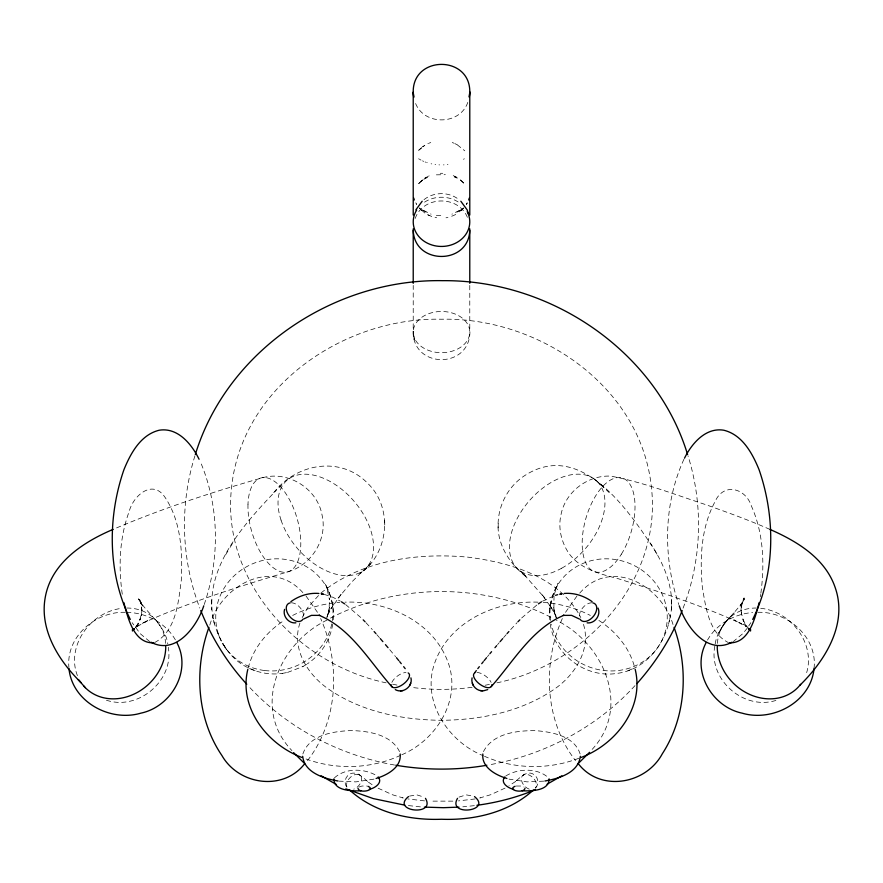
<?xml version="1.0" encoding="UTF-8"?>
<svg xmlns="http://www.w3.org/2000/svg" width="883" height="883" viewBox="0 0 883 883"><rect width="100%" height="100%" fill="white"/><g stroke="black" fill="none" stroke-linecap="round" stroke-linejoin="round"><path stroke-width="0.66" stroke-dasharray="4.42 3.31" d="M523.089 573.718L520.23 570.981L527.118 577.548C509.579 564.138 495.981 543.52 498.266 520.617C499.557 503.2 508.84 486.522 523.244 476.566C578.586 438.851 626.389 507.107 652.912 547.394M498.178 527.891L498.266 520.617M669.755 618.928C676.301 592.14 664.767 565.076 650.285 543.023M671.301 609.976L671.444 605.285M671.433 604.546L671.588 599.91M814.049 668.354C817.647 637.195 787.592 611.157 757.724 612.316M333.211 619.767C334.569 607.107 330.772 594.546 324.999 583.409L329.701 593.983L326.39 586.257L329.502 599.855L329.425 598.354L329.116 609.182L329.392 607.361L327.019 616.963M213.244 618.928C203.531 567.603 244.161 524.116 276.721 489.833M273.741 492.692C296.545 463.067 340.993 455.518 367.968 483.586C393.432 508.178 388.796 553.663 359.911 573.718L362.77 570.981L351.5 582.272L338.123 598.122L341.103 594.336L330.882 608.928L333.509 604.557L327.063 616.036L329.238 611.179L326.688 618.023M714.844 645.992C708.023 679.612 744.082 711.113 776.565 700.219M554.005 595.915L553.884 609.182L553.608 607.361L556.312 618.023L553.707 609.7L554.656 612.736M760.859 593.233C764.744 564.16 763.574 533.277 751.455 506.158C745.804 488.211 723.74 481.997 715.131 501.478C701.025 527.46 699.689 558.398 702.349 587.261C705.705 606.742 708.607 632.647 728.287 642.526M332.692 624.226C330.231 640.175 320.86 654.91 307.394 663.828M715.208 643.862C717.912 624.91 735.539 614.303 744.645 598.829L740.153 606.202L744.115 597.912L741.29 605.815L742.261 602.096L740.992 610.473L741.279 606.764L741.709 615.815L741.245 612.394L743.629 621.566L742.305 618.067L746.654 626.72L744.524 623.409L747.128 626.621M760.274 596.776L760.693 594.425M550.308 624.226C554.458 655.307 586.478 678.574 617.338 673.354C644.469 669.877 664.115 645.959 669.446 620.23M554.182 594.601L558.001 583.409C552.239 594.557 548.409 607.096 549.789 619.767M668.586 623.95L670.616 615.219M299.933 623.056C290.993 649.204 308.399 675.804 329.723 689.877C362.383 711.974 402.593 719.954 441.5 720.296C480.407 719.954 520.617 711.974 553.277 689.877C574.601 675.804 592.007 649.204 583.067 623.056M302.869 753.972C309.315 734.7 333.851 731.157 351.522 730.572C368.818 731.124 391.014 734.424 399.546 751.61M194.944 455.816C179.448 505.231 181.225 559.756 199.812 608.078M248.2 668.056C253.079 648.111 267.141 631.433 284.127 620.429M328.344 612.736L329.293 609.7L327.67 614.866M204.205 604.535C219.933 558.619 219.503 506.202 200.198 461.401M683.078 608.166C701.808 559.91 703.585 505.286 688.034 455.915M302.185 617.581L307.637 607.736L319.149 594.811M209.812 625.109C220.993 585.904 271.655 556.731 303.255 593.089M483.454 751.61C492.935 733.188 517.25 730.418 535.871 730.683C552.217 731.963 574.502 736.08 580.131 753.972M562.328 618.541C542.228 663.541 544.634 721.025 575.539 760.638M467.791 102.406C459.778 125.706 423.222 125.706 415.209 102.406M415.209 218.443C423.222 195.143 459.778 195.143 467.791 218.443M683.928 459.27C663.276 504.359 662.934 557.913 678.795 604.535M466.621 203.94L467.239 202.825L466.279 204.403L467.239 202.825M565.528 612.305L576.919 596.091M225.618 554.833L228.3 550.374M230.088 547.394L232.715 543.023M707.482 640.12C716.577 624.005 734.402 613.939 752.636 612.526M725.318 622.283L718.122 633.862L725.318 622.283L734.148 612.802M748.718 625.948L750.848 622.681M592.162 749.391C631.753 706.466 603.343 643.288 556.478 620.319M334.425 777.879C345.474 767.625 364.845 768.298 377.207 775.991M535.639 787.901C539.06 784.214 538.42 777.791 534.336 774.844C527.041 769.259 519.833 778.055 514.59 782.206L515.473 781.565L508.961 785.837M135.872 626.621L138.476 623.409L136.346 626.72L140.695 618.067L139.371 621.566L141.755 612.394L141.291 615.815L141.722 606.764L142.008 610.473L140.739 602.096L141.71 605.815L138.885 597.912L142.847 606.202L138.355 598.829C147.527 614.27 165.077 624.899 167.792 643.862M747.294 628.133L742.769 633.674L733.309 641.566M307.461 760.638C338.366 721.025 340.772 663.541 320.672 618.541M487.394 656.698L489.05 654.7M497.526 644.656L499.259 642.636M503.575 637.614L506.213 634.601M463.454 208.333L461.5 210.353L463.696 207.836L457.582 213.41M461.5 210.342L463.696 207.836M421.5 180.794L418.652 183.697L422.56 179.911M510.683 629.546L517.074 622.67M422.56 180.132L419.094 183.2L420.496 181.721M634.987 685.638C596.665 727.449 543.961 755.395 488.167 765.009M419.094 149.878L418.652 150.331L424.833 145.353M579.745 593.089C611.345 556.731 662.007 585.904 673.188 625.109M279.05 487.637L281.909 484.899M521.676 617.979L537.35 604.568M419.546 149.459L421.5 147.715M135.574 627.438L139.503 624.104L135.353 627.449M320.993 593.001C361.566 560.098 417.052 552.537 467.692 557.129C510.164 562.449 559.712 576.776 580.815 617.581M505.782 775.98C518.144 768.298 537.526 767.625 548.586 777.879M423.983 199.668C433.873 191.655 449.127 191.655 459.017 199.668M423.674 146.103L422.56 146.876L424.248 145.717M287.549 672.438L303.046 666.488M464.348 158.763L463.454 159.293M456.975 212.196L461.5 209.381L451.908 214.183M302.836 666.632L307.77 663.597M423.674 179.381L428.509 176.898L427.251 177.428M459.028 797.106L466.169 794.877L473.542 796.102M137.13 626.544L149.028 619.921L141.302 623.795C188.344 602.349 237.88 586.875 287.306 571.996C311.269 565.517 327.792 539.403 322.052 515.021C317.416 488.906 288.818 470.738 263.2 477.56C212.295 492.074 161.777 508.597 113.057 529.403M327.052 620.065C279.227 643.012 250.794 707.78 291.909 750.583M542.637 601.157L554.436 595.617M455.749 214.503L450.595 216.732M505.054 788.111L490.529 794.766L479.833 797.967L480.451 797.824M330.43 618.1C398.343 582.802 484.116 582.703 552.085 617.868M427.88 176.445L424.833 178.211L429.149 175.849M358.995 787.018L362.008 786.025L366.743 786.025M427.88 143.708L428.509 143.421M292.67 615.44C307.262 607.934 323.366 603.619 339.712 602.361M400.705 755.263C370.694 769.303 334.9 770.175 304.061 758.232M401.831 754.744C436.577 739.998 462.162 699.137 447.813 661.665C432.703 620.97 386.235 600.418 344.988 602.173M627.868 670.738L632.956 668.641M429.149 143.145L430.761 142.527M409.458 796.102L416.831 794.877L423.972 797.106M578.939 758.232C548.862 769.899 514.116 769.292 484.557 756.323M154.713 642.526C176.324 631.003 178.41 601.809 181.324 580.076C182.66 552.085 181.125 521.555 165.154 497.526C152.759 478.376 133.156 495.727 129.172 511.5C119.382 537.846 118.344 566.82 122.307 594.425M373.951 779.126L355.904 781.885L339.215 781.146M447.957 217.439L445.992 217.814M485.098 685.274L490.341 684.193M496.886 682.835C585.109 664.502 662.062 581.047 651.455 487.703C641.257 386.324 538.785 317.052 441.5 319.227C344.215 317.052 241.743 386.324 231.545 487.703C220.938 581.047 297.891 664.502 386.114 682.835M255.132 670.738L248.774 668.122C259.249 673.089 271.125 675.087 282.615 673.332M282.107 673.431L287.869 672.371M475.109 798.949L458.443 800.892M447.957 164.481L447.306 164.569M436.357 174.845L445.341 174.679M543.785 781.146L527.096 781.885L509.049 779.126M472.096 687.283C451.831 690.065 431.169 690.065 410.904 687.283M516.257 786.025L520.992 786.025L524.005 787.018M474.326 805.66L462.824 806.819M443.398 164.889L444.039 164.856M125.276 612.316C95.839 611.224 66.037 636.444 68.896 667.195M452.858 801.135L430.142 801.135M440.242 173.289L442.758 173.289M538.012 602.173C496.765 600.418 450.297 620.97 435.187 661.665C420.496 700.076 447.604 741.588 483.431 755.793M126.545 612.361C146.103 612.581 165.772 622.879 175.518 640.12M438.961 164.856L439.602 164.889M436.357 215.32L441.5 215.684M424.557 800.892L407.891 798.949M420.463 806.874L407.383 805.473M543.288 602.361C559.634 603.619 575.738 607.934 590.33 615.44M435.694 164.569L435.043 164.481M436.677 217.759L435.043 217.439M394.569 765.031C339.127 755.252 286.644 727.658 248.476 686.091M106.435 700.219C138.388 710.914 174.172 680.539 168.3 647.316M392.659 684.193L397.902 685.274M431.743 163.907L431.092 163.763M402.549 797.824L403.167 797.967L392.471 794.766L377.946 788.111M324.193 594.369L332.869 597.272L340.363 601.157M427.251 162.715L426.632 162.505M452.239 142.527L453.851 143.145M431.743 216.512L427.251 214.503M425.727 162.185L425.12 161.964M426.025 212.185L421.5 209.381L431.092 214.172M453.211 175.574L458.167 178.211L455.749 176.788M769.943 529.403C748.85 520.076 727.128 512.261 705.407 504.535C674.115 494.303 643.089 482.206 610.705 476.114C587.581 475.065 565.12 492.052 560.937 515.021C558.144 527.283 560.97 540.385 567.416 551.047C578.133 568.608 599.248 573.762 617.758 578.553C659.656 591.853 701.709 605.385 741.698 623.795L733.972 619.921L745.87 626.544M429.789 215.739L427.88 214.845M422.56 160.872L423.674 161.368M454.8 143.565L456.975 144.657M247.56 667.482C227.483 657.78 216.589 636.202 212.384 615.219M420.992 160.099L420.01 159.569M457.273 144.823L464.767 150.794M419.546 159.304L418.652 158.763M372.096 784.667L367.527 781.565L368.41 782.206C363.211 777.504 354.723 768.696 347.725 775.671C344.635 778.663 344.26 783.961 346.931 787.349M598.873 620.429C615.859 631.433 629.921 648.111 634.8 668.056M424.833 213.024L419.546 208.333M149.691 641.566L140.231 633.674L132.152 622.681M460.44 180.132L464.348 183.686M345.65 604.568L361.324 617.979M359.348 774.821L358.443 774.115L360.551 775.749M749.722 629.115L743.497 624.104L747.426 627.438M460.44 179.867L463.906 183.2M603.95 487.637L595.418 479.811L603.95 487.637L601.091 484.899M606.279 489.833L609.259 492.692M524.127 574.69L544.877 598.122L541.897 594.336L552.118 608.928L549.491 604.557L555.937 616.036L553.762 611.179L555.33 614.866M365.926 622.67L372.317 629.546M419.668 208.222L421.5 210.275M419.304 207.836L421.5 210.342M376.787 634.601L379.425 637.614M306.081 596.091L317.472 612.305M389.756 649.7L395.606 656.698M416.379 203.918L416.721 204.403L415.761 202.836M654.7 550.374L657.382 554.833M217.218 631.809L220.993 640.252M213.554 620.23L214.414 623.95M211.412 599.91L211.699 609.976M384.69 520.628L384.789 527.891M469.778 285.419L469.778 328.079C473.52 370.143 409.48 370.143 413.222 328.079L413.222 285.419M424.557 202.141A28.278 24.614 0 0 1 458.443 202.141M550.573 620.44A59.128 55.541 22.1 0 1 629.104 563.255A59.128 55.541 22.1 0 1 647.007 658.817A59.128 55.541 22.1 0 1 551.312 624.402M717.371 643.365A48.852 41.92 44.2 0 1 756.367 608.034M760.693 608.277A48.852 41.92 44.2 0 1 805.594 675.594M126.633 608.034A48.852 41.92 -44.2 0 1 165.629 643.365M77.406 675.594A48.852 41.92 -44.2 0 1 122.307 608.277M476.986 672.482A10.795 4.989 36.9 0 1 491.125 682.371M579.336 616.025A10.795 6.843 -49.9 0 1 591.709 602.769M391.875 682.371A10.795 4.989 -36.9 0 1 406.014 672.482M291.291 602.769A10.795 6.843 49.9 0 1 303.664 616.025M346.887 787.029A8.996 5.927 -46.2 0 1 352.67 775.627A8.996 5.927 -46.2 0 1 361.622 778.475A8.996 5.927 -46.2 0 1 353.73 789.192M529.27 789.192A8.996 5.927 46.2 0 1 521.434 777.989A8.996 5.927 46.2 0 1 531.378 776.312A8.996 5.927 46.2 0 1 535.462 788.144M550.551 604.623L549.789 608.84L551.279 600.716L550.551 604.623M415.209 154.812L415.209 154.812M370.253 563.873L364.039 569.999L370.253 563.873M523.652 774.821L522.449 775.749L524.557 774.115L523.652 774.821M426.942 144.172L426.942 144.172M455.749 177.428L454.491 176.887L458.167 178.653L455.749 177.439M467.791 154.812L467.791 154.812M224.999 647.129L222.869 643.762L226.622 649.711L224.999 647.129M414.315 339.789L413.244 331.335L414.315 339.789M427.361 349.933A28.278 20.607 0 0 0 469.778 332.085A28.278 20.607 0 0 0 427.361 314.238A28.278 20.607 0 0 0 427.361 349.933M561.72 568.199A59.128 36.854 -48.9 0 0 596.124 480.396A59.128 36.854 -48.9 0 0 513.729 526.113A59.128 36.854 -48.9 0 0 561.72 568.199M281.037 520.087A59.128 36.854 48.9 0 0 362.67 571.025A59.128 36.854 48.9 0 0 333.719 483.597A59.128 36.854 48.9 0 0 281.037 520.087M264.668 670.528A59.128 55.541 -22.1 0 0 329.326 593.023A59.128 55.541 -22.1 0 0 229.172 581.102A59.128 55.541 -22.1 0 0 264.668 670.528M621.378 554.193A48.852 23.62 -73.9 0 0 622.272 478.012A48.852 23.62 -73.9 0 0 582.173 542.515A48.852 23.62 -73.9 0 0 621.378 554.193M247.991 504.204A48.852 23.62 73.9 0 0 286.412 572.162A48.852 23.62 73.9 0 0 288.774 498.343A48.852 23.62 73.9 0 0 247.991 504.204"/><path stroke-width="1.32" d="M472.074 677.879C470.76 683.663 475.021 689.954 480.926 690.683M482.835 753.972C481.356 767.426 495.937 775.208 506.897 778.464M580.33 756.29C578.442 772.813 558.862 778.596 544.921 781.002M469.778 228.852C470.275 265.64 412.725 265.64 413.222 228.852M357.968 788.188C358.807 794.005 376.909 790.053 367.891 786.267M814.049 668.354C811.047 701.764 772.912 722.294 742.161 713.166C711.93 706.919 690.804 670.87 706.234 642.449M247.825 669.325C238.421 707.592 267.108 744.391 301.721 757.382M284.58 609.391C282.45 616.224 288.807 623.773 295.904 622.835M395.275 689.612C402.869 694.082 413.112 686.444 410.926 677.879M759.148 602.592C755.131 617.846 749.226 643.597 729.237 642.857M333.917 778.839C333.653 790.98 351.964 791.113 360.871 790.815M468.685 199.966L469.303 198.013M195.32 454.513C227.306 349.878 334.525 278.697 442.538 280.673C549.833 279.58 656.058 350.595 687.614 454.624M208.94 627.349C193.962 668.873 196.699 718.508 221.92 755.539C238.763 784.998 283.057 791.565 304.679 763.762M682.173 610.528C671.731 637.438 656.047 662.184 636.853 683.685M203.763 605.815C196.975 626.665 175.695 655.528 150.894 642.162M409.712 685.484L410.054 684.7M410.242 684.27L410.683 683.276M684.491 458.2C691.731 443.575 705.627 427.206 723.773 430.22C742.316 434.701 752.415 453.376 759.071 469.701C775.66 517.703 775.44 573.475 752.691 619.447M415.849 209.867L422.173 201.236M474.933 672.416L476.323 670.572M491.279 686.566C513.553 661.466 531.875 628.508 564.049 615.23L563.255 615.385L571.588 615.363L579.182 618.917M504.822 776.919C499.723 782.791 508.442 788.398 513.674 789.314M477.791 668.652L479.348 666.665M481.721 663.674L483.31 661.687M134.139 628.773L132.406 630.915L133.984 629.182M484.127 660.694L486.566 657.703M489.877 653.707L491.566 651.698M494.955 647.68L496.665 645.672M500.12 641.632L502.714 638.619M457.526 798.342C446.864 816.654 492.714 811.433 474.502 796.576M589.59 752.327L577.515 764.214M507.085 633.586L508.884 631.566M799.899 685.241C825.031 660.771 847.768 624.314 835.362 588.089C825.583 558.42 797.007 541.246 769.943 529.403M517.968 621.731L519.822 619.855M533.354 790.075C508.597 812.537 474.204 820.473 441.5 819.258C408.796 820.473 374.403 812.537 349.646 790.075M132.24 629.943L134.194 628.586M538.398 603.873L541.533 601.798M290.86 601.654C298.929 595.837 308.951 592.592 318.929 593.464M303.818 618.917L311.412 615.363L319.745 615.385L318.951 615.23C351.235 628.575 369.591 661.676 391.964 686.842M561.809 775.837L547.074 784.214M408.498 796.576C390.286 811.433 436.136 816.654 425.474 798.342M732.106 642.162C707.305 655.528 686.025 626.665 679.237 605.815M113.057 529.403C83.179 542.063 51.369 562.868 45.265 597.261C39.316 629.601 58.388 660.23 80.474 682.029M581.279 757.382C615.893 744.391 644.579 707.592 635.175 669.325M535.264 789.722C516.621 797.504 496.908 802.614 476.908 805.296M487.725 689.612L483.409 690.826L480.076 690.572M369.315 789.314C374.547 788.387 383.266 782.791 378.167 776.919M515.109 786.267C506.091 790.053 524.193 794.005 525.032 788.188M376.103 778.464C387.063 775.208 401.644 767.426 400.165 753.972M555.528 595.308L557.714 594.678M559.612 594.215L561.853 593.773L560.992 593.939M486.864 765.252C456.809 770.418 425.893 770.351 395.849 765.23M400.518 690.881L402.924 690.572M153.763 642.857C133.775 643.597 127.869 617.846 123.852 602.592M564.071 593.464C574.038 592.581 584.082 595.848 592.14 601.654M459.005 807.128L443.443 807.691L424.337 807.117M587.096 622.846C594.789 623.895 601.213 615.131 598.045 608.078M522.129 790.815C531.036 791.113 549.347 790.991 549.094 778.839M481.401 690.749L482.482 690.881M404.756 805.141L373.31 798.596L345.838 788.872M338.079 781.002C324.138 778.596 304.558 772.813 302.67 756.29M323.178 594.171L321.147 593.773L323.388 594.215M336.456 784.523L321.125 775.771M341.467 601.798L344.602 603.873M748.806 628.586L750.76 629.943M304.514 763.442L293.586 752.625M363.178 619.855L365.032 621.731M578.321 763.762C600.561 792.426 646.003 784.281 662.349 753.729C686.312 716.808 688.828 668.221 674.06 627.349M460.827 201.236L467.151 209.867L468.73 214.403M81.391 682.989L78.223 679.546L85.276 687.658M749.016 629.182L750.594 630.915L748.861 628.773M246.776 684.237C227.108 662.758 211.501 637.592 200.761 610.528M374.116 631.566L375.915 633.586M380.286 638.619L382.88 641.632M385.452 644.656L388.034 647.68M396.434 657.703L398.873 660.694M399.69 661.687L401.279 663.674M403.652 666.665L405.209 668.652M199.072 459.27C191.81 444.27 177.847 427.173 159.227 430.22C140.684 434.701 130.585 453.376 123.929 469.701C107.34 517.703 107.56 573.475 130.309 619.447M176.766 642.449C192.196 670.87 171.07 706.919 140.838 713.166C110.088 722.294 71.953 701.764 68.951 668.354M472.317 683.276L473.288 685.484M413.697 198.013L414.315 199.966M469.778 215.022L469.778 91.998C470.275 55.165 412.648 55.221 413.222 92.064L413.222 215.022M469.778 230.419L469.778 283.344M413.222 230.419L413.222 283.344M467.228 211.622A28.278 24.614 0 0 1 440.496 246.434A28.278 24.614 0 0 1 416.677 210.055M800.627 684.325A48.852 41.92 44.2 0 1 749.49 694.347A48.852 41.92 44.2 0 1 717.25 646.555M165.75 646.555A48.852 41.92 -44.2 0 1 134.536 693.861A48.852 41.92 -44.2 0 1 83.631 685.87M491.776 684.766A10.795 4.989 36.9 0 1 480.264 684.535A10.795 4.989 36.9 0 1 474.833 672.912M592.802 602.868A10.795 6.843 -49.9 0 1 593.696 616.025A10.795 6.843 -49.9 0 1 580.098 619.215M408.167 672.912A10.795 4.989 -36.9 0 1 402.736 684.535A10.795 4.989 -36.9 0 1 391.224 684.766M302.902 619.215A10.795 6.843 49.9 0 1 289.304 616.025A10.795 6.843 49.9 0 1 290.198 602.868M469.778 92.064L469.303 97.196L469.778 91.998M413.697 97.196L413.222 92.064L413.697 97.141"/></g></svg>
